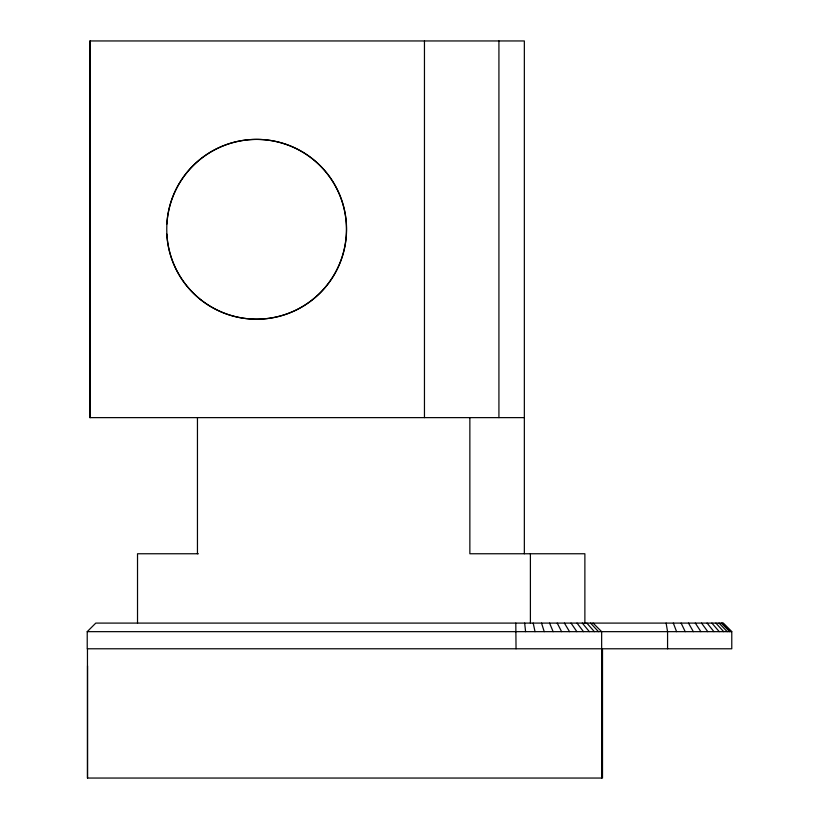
<?xml version="1.0" encoding="UTF-8"?>
<svg xmlns="http://www.w3.org/2000/svg" width="819" height="819" viewBox="0 0 819 819"><rect width="100%" height="100%" fill="white"/><g stroke="black" fill="none" stroke-linecap="round" stroke-linejoin="round"><path stroke-width="1.23" d="M601.648 648.781L87.224 648.781L87.224 631.654L95.803 623.095L723.218 623.095L731.776 631.654L731.776 648.781L602.508 648.781L602.508 778.05L87.459 778.05L87.459 648.781M524.344 417.629L89.701 417.629L89.701 40.95L524.344 40.95L524.344 553.757M198.382 553.757L137.52 553.757L137.52 623.095M87.224 631.654L731.776 631.654M593.089 623.095L601.648 631.654L601.648 778.05M722.737 623.095L731.265 631.654M721.355 623.095L729.729 631.654M719.062 623.095L727.2 631.654M590.56 623.095L598.484 631.654M715.898 623.095L723.699 631.654M586.844 623.095L594.369 631.654M711.885 623.095L719.256 631.654M582.309 623.095L589.363 631.654M707.084 623.095L713.943 631.654M577.016 623.095L583.507 631.654M701.535 623.095L707.8 631.654M571.027 623.095L576.873 631.654M695.311 623.095L700.91 631.654M564.404 623.095L569.543 631.654M688.482 623.095L693.355 631.654M557.217 623.095L561.599 631.654M681.121 623.095L685.216 631.654M549.569 623.095L553.132 631.654M673.32 623.095L676.586 631.654M541.523 623.095L544.236 631.654M533.2 623.095L535.022 631.654M666.113 623.095L667.567 631.654L667.567 648.781M524.662 623.095L525.583 631.654M515.806 623.095L516.042 648.781M584.879 623.095L584.879 553.757L469.86 553.757L469.86 417.629M530.395 553.757L530.395 623.095M498.925 40.95L498.925 417.629M424.457 40.95L424.457 417.629M197.451 417.629L197.451 553.757M90.305 40.95L90.305 417.629M87.541 665.898L87.541 778.05M166.82 224.109A89.885 89.885 0 0 1 303.112 152.395A89.885 89.885 0 0 1 302.754 306.398A89.885 89.885 0 0 1 166.8 234.06M89.865 180.375L89.998 319.062L90.008 139.517L89.865 180.375M201.29 300.102A89.885 89.885 0 0 0 345.679 241.851A89.885 89.885 0 0 0 223.034 145.925A89.885 89.885 0 0 0 201.29 300.102"/></g></svg>
